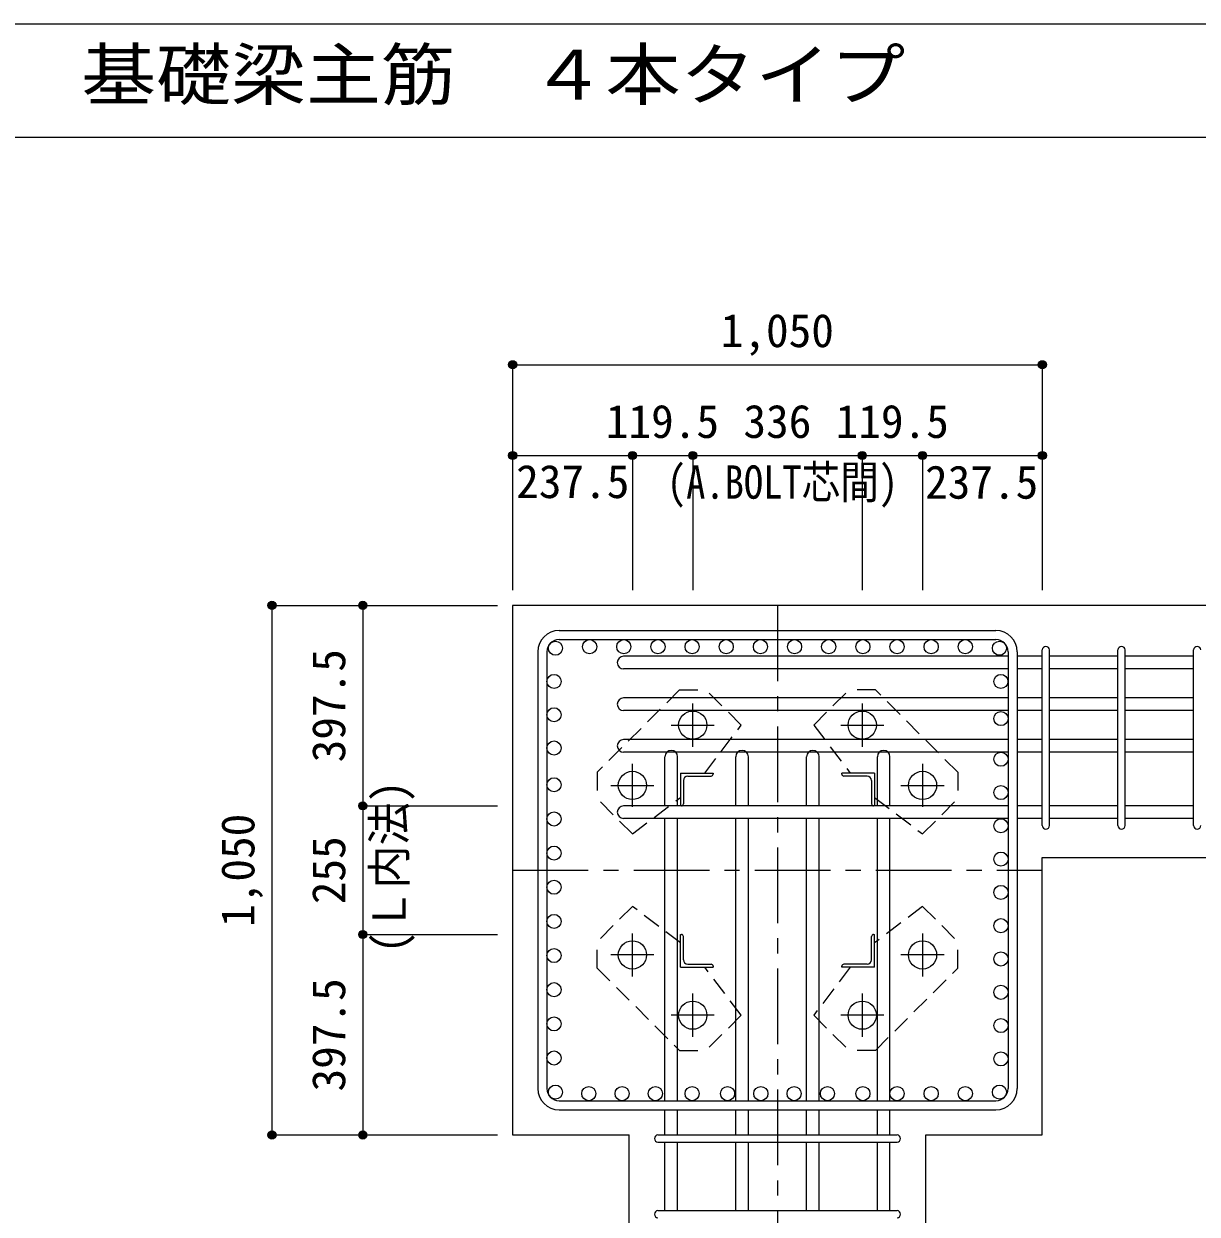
# Model space of a CAD drawing. Units: millimetres at full size, sheet at 1:30. Extents: x -5973 to 5954, y -4195 to 4201.
# Drawn here: x -942 to 1384, y 1841 to 4201 of the extents above; entities that cross this region are included whole.
import ezdxf
from ezdxf.enums import TextEntityAlignment as Align

# ---------------------------------------------------------------- set-up
doc = ezdxf.new("R2010")
doc.units = ezdxf.units.MM
doc.header["$LTSCALE"] = 30
doc.header["$PDMODE"] = 32
doc.header["$PDSIZE"] = 15
doc.linetypes.add('CHAIN1', pattern=[8, 5, -1, 1, -1])
doc.linetypes.add('DASHED1', pattern=[1.8, 1.2, -0.6])
for name, color, linetype in [('0-1', 2, 'Continuous'), ('0-2', 4, 'Continuous'), ('0-3', 3, 'Continuous'), ('0-4', 7, 'Continuous'), ('0-5', 7, 'Continuous'), ('0-6', 7, 'Continuous'), ('0-7', 4, 'Continuous'), ('0-9', 4, 'DASHED1'), ('0-D', 4, 'Continuous'), ('6-7_文字', 7, 'Continuous'), ('F-0_枠', 6, 'Continuous')]:
    doc.layers.add(name, color=color, linetype=linetype)
doc.styles.add('ＭＳ ゴシック', font='')
doc.styles.get('ＭＳ ゴシック').set_extended_font_data('MS Gothic')

msp = doc.modelspace()

# ---------------------------------------------------------------- linework, layer by layer
at = {"layer": '0-1'}
for p, q in [((1477.44, 3048.3), (27.44, 3048.3)), ((27.44, 3048.3), (27.44, 1998.3)), ((1077.44, 2548.3), (1477.44, 2548.3)), ((1077.44, 1998.3), (1077.44, 2548.3)), ((27.44, 1998.3), (258.44, 1998.3)), ((258.44, 1598.3), (258.44, 1998.3))]:
    msp.add_line(p, q, dxfattribs=at)
msp.add_lwpolyline([(846.44, 1598.3), (846.44, 1998.3), (1077.44, 1998.3)], dxfattribs=at)
at = {"layer": '0-2', "linetype": 'CHAIN1'}
for p, q in [((384.44, 2768.1), (384.44, 2853.6)), ((720.44, 2853.6), (720.44, 2768.1)), ((341.64, 2810.8), (427.14, 2810.8)), ((677.74, 2810.8), (763.24, 2810.8)), ((264.94, 2648.6), (264.94, 2734.1)), ((839.94, 2734.1), (839.94, 2648.6)), ((222.14, 2691.3), (307.64, 2691.3)), ((797.24, 2691.3), (882.74, 2691.3)), ((264.94, 2312.5), (264.94, 2398)), ((839.94, 2398), (839.94, 2312.5)), ((307.64, 2355.3), (222.14, 2355.3)), ((882.74, 2355.3), (797.24, 2355.3)), ((384.44, 2193), (384.44, 2278.5)), ((720.44, 2278.5), (720.44, 2193)), ((427.14, 2235.8), (341.64, 2235.8)), ((763.24, 2235.8), (677.74, 2235.8))]:
    msp.add_line(p, q, dxfattribs=at)
at = {"layer": '0-2'}
for p, q in [((359.93, 2715.8), (424.93, 2715.8)), ((359.93, 2715.8), (359.93, 2650.8)), ((424.93, 2715.8), (424.93, 2713.8)), ((744.93, 2715.8), (679.93, 2715.8)), ((679.93, 2713.8), (679.93, 2715.8)), ((744.93, 2715.8), (744.93, 2650.8)), ((365.93, 2701.3), (365.93, 2654.8)), ((374.43, 2709.8), (420.93, 2709.8)), ((730.43, 2709.8), (683.93, 2709.8)), ((738.93, 2701.3), (738.93, 2654.8)), ((361.93, 2650.8), (359.93, 2650.8)), ((744.93, 2650.8), (742.93, 2650.8)), ((359.94, 2395.8), (361.94, 2395.8)), ((359.94, 2330.8), (359.94, 2395.8)), ((365.94, 2345.3), (365.94, 2391.8)), ((738.94, 2345.3), (738.94, 2391.8)), ((742.94, 2395.8), (744.94, 2395.8)), ((744.94, 2330.8), (744.94, 2395.8)), ((374.44, 2336.8), (420.94, 2336.8)), ((730.44, 2336.8), (683.94, 2336.8)), ((359.94, 2330.8), (424.94, 2330.8)), ((424.94, 2332.8), (424.94, 2330.8)), ((679.94, 2330.8), (679.94, 2332.8)), ((744.94, 2330.8), (679.94, 2330.8))]:
    msp.add_line(p, q, dxfattribs=at)
at = {"layer": '0-2', "color": 3}
for centre in [(384.44, 2810.8), (720.44, 2810.8), (264.94, 2691.3), (839.94, 2691.3), (264.94, 2355.3), (839.94, 2355.3), (384.44, 2235.8), (720.44, 2235.8)]:
    msp.add_circle(centre, 28, dxfattribs=at)
at = {"layer": '0-2'}
for centre, radius, start, end in [((374.43, 2701.3), 8.5, 90, 180), ((420.93, 2713.8), 4, 270, 0), ((683.93, 2713.8), 4, 180, 270), ((730.43, 2701.3), 8.5, 0, 90), ((361.93, 2654.8), 4, 270, 0), ((742.93, 2654.8), 4, 180, 270), ((361.94, 2391.8), 4, 0, 90), ((742.94, 2391.8), 4, 90, 180), ((374.44, 2345.3), 8.5, 180, 270), ((420.94, 2332.8), 4, 0, 90), ((683.94, 2332.8), 4, 90, 180), ((730.44, 2345.3), 8.5, 270, 0)]:
    msp.add_arc(centre, radius, start, end, dxfattribs=at)
at = {"layer": '0-3'}
for centre in [(112.37, 2963.37), (180.07, 2966.3), (247.77, 2966.3), (315.48, 2966.3), (383.18, 2966.3), (450.88, 2966.3), (518.58, 2966.3), (586.29, 2966.3), (653.99, 2966.3), (721.69, 2966.3), (789.4, 2966.3), (857.1, 2966.3), (924.8, 2966.3), (992.51, 2963.37), (109.54, 2897.37), (995.33, 2897.37), (109.44, 2831.37), (995.44, 2823.8), (109.44, 2765.37), (995.44, 2743.23), (109.44, 2692.56), (995.44, 2677.23), (109.44, 2624.85), (995.44, 2611.23), (109.44, 2557.15), (995.44, 2545.23), (109.44, 2489.45), (995.44, 2479.23), (109.44, 2421.74), (995.44, 2413.23), (109.44, 2354.04), (995.44, 2347.23), (109.44, 2286.34), (995.44, 2281.23), (109.44, 2218.63), (995.44, 2215.23), (109.44, 2150.93), (995.44, 2149.23), (112.37, 2083.23), (112.37, 2083.23), (178.37, 2080.3), (244.37, 2080.3), (310.37, 2080.3), (383.18, 2080.3), (453.44, 2080.3), (519.44, 2080.3), (585.44, 2080.3), (651.44, 2080.3), (721.69, 2080.3), (789.4, 2080.3), (857.1, 2080.3), (924.8, 2080.3), (992.51, 2083.23), (992.51, 2083.23)]:
    msp.add_circle(centre, 14, dxfattribs=at)
at = {"layer": '0-4'}
for p, q in [((119.44, 2998.3), (985.44, 2998.3)), ((119.44, 2980.3), (985.44, 2980.3)), ((77.44, 2956.3), (77.44, 2090.3)), ((95.44, 2956.3), (95.44, 2090.3)), ((1009.44, 2956.3), (1009.44, 2090.3)), ((1027.44, 2956.3), (1027.44, 2090.3)), ((119.44, 2066.3), (985.44, 2066.3)), ((119.44, 2048.3), (985.44, 2048.3))]:
    msp.add_line(p, q, dxfattribs=at)
for centre, radius, start, end in [((119.44, 2956.3), 42, 90, 180), ((985.44, 2956.3), 42, 0, 90), ((119.44, 2956.3), 24, 90, 180), ((985.44, 2956.3), 24, 0, 90), ((119.44, 2090.3), 42, 180, 270), ((119.44, 2090.3), 24, 180, 270), ((985.44, 2090.3), 42, 270, 0), ((985.44, 2090.3), 24, 270, 0)]:
    msp.add_arc(centre, radius, start, end, dxfattribs=at)
at = {"layer": '0-5'}
for p, q in [((1009.44, 2947.37), (247.44, 2947.37)), ((1077.44, 2947.37), (1027.44, 2947.37)), ((1227.44, 2947.37), (1091.44, 2947.37)), ((1377.44, 2947.37), (1241.44, 2947.37)), ((1009.44, 2922.37), (247.44, 2922.37)), ((1077.44, 2922.37), (1027.44, 2922.37)), ((1227.44, 2922.37), (1091.44, 2922.37)), ((1377.44, 2922.37), (1241.44, 2922.37)), ((1009.44, 2864.8), (247.44, 2864.8)), ((1077.44, 2864.8), (1027.44, 2864.8)), ((1227.44, 2864.8), (1091.44, 2864.8)), ((1377.44, 2864.8), (1241.44, 2864.8)), ((1009.44, 2839.8), (247.44, 2839.8)), ((1077.44, 2839.8), (1027.44, 2839.8)), ((1227.44, 2839.8), (1091.44, 2839.8)), ((1377.44, 2839.8), (1241.44, 2839.8)), ((1009.44, 2782.23), (247.44, 2782.23)), ((1077.44, 2782.23), (1027.44, 2782.23)), ((1227.44, 2782.23), (1091.44, 2782.23)), ((1377.44, 2782.23), (1241.44, 2782.23)), ((1009.44, 2757.23), (247.44, 2757.23)), ((329.44, 2650.8), (329.44, 2748.3)), ((354.44, 2650.8), (354.44, 2748.3)), ((469.77, 2650.8), (469.77, 2748.3)), ((494.77, 2650.8), (494.77, 2748.3)), ((610.1, 2650.8), (610.1, 2748.3)), ((635.1, 2650.8), (635.1, 2748.3)), ((750.44, 2650.8), (750.44, 2748.3)), ((775.44, 2650.8), (775.44, 2748.3)), ((1077.44, 2757.23), (1027.44, 2757.23)), ((1227.44, 2757.23), (1091.44, 2757.23)), ((1377.44, 2757.23), (1241.44, 2757.23)), ((1009.44, 2650.8), (247.44, 2650.8)), ((1077.44, 2650.8), (1027.44, 2650.8)), ((1227.44, 2650.8), (1091.44, 2650.8)), ((1377.44, 2650.8), (1241.44, 2650.8)), ((1009.44, 2625.8), (247.44, 2625.8)), ((329.44, 2066.3), (329.44, 2625.8)), ((354.44, 2066.3), (354.44, 2625.8)), ((469.77, 2066.3), (469.77, 2625.8)), ((494.77, 2066.3), (494.77, 2625.8)), ((610.1, 2066.3), (610.1, 2625.8)), ((635.1, 2066.3), (635.1, 2625.8)), ((750.44, 2066.3), (750.44, 2625.8)), ((775.44, 2066.3), (775.44, 2625.8)), ((1077.44, 2625.8), (1027.44, 2625.8)), ((1227.44, 2625.8), (1091.44, 2625.8)), ((1377.44, 2625.8), (1241.44, 2625.8)), ((329.44, 1998.3), (329.44, 2048.3)), ((354.44, 1998.3), (354.44, 2048.3)), ((469.77, 1998.3), (469.77, 2048.3)), ((494.77, 1998.3), (494.77, 2048.3)), ((610.1, 1998.3), (610.1, 2048.3)), ((635.1, 1998.3), (635.1, 2048.3)), ((750.44, 1998.3), (750.44, 2048.3)), ((775.44, 1998.3), (775.44, 2048.3)), ((329.44, 1848.3), (329.44, 1984.3)), ((354.44, 1848.3), (354.44, 1984.3)), ((469.77, 1848.3), (469.77, 1984.3)), ((494.77, 1848.3), (494.77, 1984.3)), ((610.1, 1848.3), (610.1, 1984.3)), ((635.1, 1848.3), (635.1, 1984.3)), ((750.44, 1848.3), (750.44, 1984.3)), ((775.44, 1848.3), (775.44, 1984.3))]:
    msp.add_line(p, q, dxfattribs=at)
for centre, start, end in [((247.44, 2934.87), 90, 270), ((247.44, 2852.3), 90, 270), ((247.44, 2769.73), 90, 270), ((341.94, 2748.3), 0, 180), ((482.27, 2748.3), 0, 180), ((622.6, 2748.3), 0, 180), ((762.94, 2748.3), 0, 180), ((247.44, 2638.3), 90, 270)]:
    msp.add_arc(centre, 12.5, start, end, dxfattribs=at)
at = {"layer": '0-6'}
for p, q in [((1077.44, 2611.8), (1077.44, 2959.87)), ((1091.44, 2611.8), (1091.44, 2959.87)), ((1227.44, 2611.8), (1227.44, 2959.87)), ((1241.44, 2611.8), (1241.44, 2959.87)), ((1377.44, 2611.8), (1377.44, 2959.87)), ((315.44, 1998.3), (789.44, 1998.3)), ((315.44, 1984.3), (789.44, 1984.3)), ((315.44, 1848.3), (789.44, 1848.3))]:
    msp.add_line(p, q, dxfattribs=at)
for centre, start, end in [((1084.44, 2959.87), 0, 180), ((1084.44, 2959.87), 0, 180), ((1084.44, 2959.87), 0, 180), ((1084.44, 2959.87), 0, 180), ((1234.44, 2959.87), 0, 180), ((1384.44, 2959.87), 0, 180), ((1084.44, 2611.8), 180, 0), ((1084.44, 2611.8), 180, 0), ((1084.44, 2611.8), 180, 0), ((1084.44, 2611.8), 180, 0), ((1234.44, 2611.8), 180, 0), ((1384.44, 2611.8), 180, 0), ((315.44, 1991.3), 90, 270), ((315.44, 1991.3), 90, 270), ((315.44, 1991.3), 90, 270), ((315.44, 1991.3), 90, 270), ((789.44, 1991.3), 270, 90), ((789.44, 1991.3), 270, 90), ((789.44, 1991.3), 270, 90), ((789.44, 1991.3), 270, 90), ((315.44, 1841.3), 90, 270), ((789.44, 1841.3), 270, 90)]:
    msp.add_arc(centre, 7, start, end, dxfattribs=at)
at = {"layer": '0-9'}
for p, q in [((358.31, 2880.77), (194.97, 2717.43)), ((358.31, 2880.77), (410.63, 2880.77)), ((480.62, 2810.78), (410.63, 2880.77)), ((624.25, 2810.78), (694.24, 2880.77)), ((746.57, 2880.77), (694.24, 2880.77)), ((909.91, 2717.43), (746.57, 2880.77)), ((408.24, 2715.8), (480.62, 2810.78)), ((624.25, 2810.78), (696.63, 2715.8)), ((194.97, 2717.43), (194.97, 2665.1)), ((909.91, 2717.43), (909.91, 2665.1)), ((264.96, 2595.11), (359.94, 2667.5)), ((744.93, 2667.5), (839.92, 2595.11)), ((264.96, 2595.11), (194.97, 2665.1)), ((839.92, 2595.11), (909.91, 2665.1)), ((264.96, 2451.48), (194.97, 2381.5)), ((359.94, 2379.1), (264.96, 2451.48)), ((839.92, 2451.49), (744.94, 2379.1)), ((839.92, 2451.49), (909.91, 2381.5)), ((194.97, 2329.17), (194.97, 2381.5)), ((909.91, 2329.17), (909.91, 2381.5)), ((194.97, 2329.17), (358.31, 2165.83)), ((480.62, 2235.82), (408.24, 2330.8)), ((696.64, 2330.8), (624.25, 2235.82)), ((746.57, 2165.83), (909.91, 2329.17)), ((480.62, 2235.82), (410.63, 2165.83)), ((624.25, 2235.82), (694.24, 2165.83)), ((358.31, 2165.83), (410.63, 2165.83)), ((746.57, 2165.83), (694.24, 2165.83))]:
    msp.add_line(p, q, dxfattribs=at)
at = {"layer": '0-D'}
for p, q in [((27.44, 3525.34), (27.44, 3345.34)), ((27.44, 3525.34), (1077.44, 3525.34)), ((27.44, 3525.34), (27.44, 3345.34)), ((1077.44, 3525.34), (1077.44, 3345.34)), ((27.44, 3345.34), (27.44, 3078.3)), ((27.44, 3345.34), (264.94, 3345.34)), ((27.44, 3345.34), (27.44, 3078.3)), ((264.94, 3345.34), (264.94, 3078.3)), ((264.94, 3345.34), (384.44, 3345.34)), ((384.44, 3345.34), (384.44, 3078.3)), ((384.44, 3345.34), (720.44, 3345.34)), ((720.44, 3345.34), (720.44, 3078.3)), ((720.44, 3345.34), (839.94, 3345.34)), ((839.94, 3345.34), (839.94, 3078.3)), ((839.94, 3345.34), (1077.44, 3345.34)), ((1077.44, 3345.34), (1077.44, 3078.3)), ((-449.6, 3048.3), (-269.6, 3048.3)), ((-449.6, 3048.3), (-449.6, 1998.3)), ((-449.6, 3048.3), (-269.6, 3048.3)), ((-269.6, 3048.3), (-2.56, 3048.3)), ((-269.6, 3048.3), (-269.6, 2650.8)), ((-269.6, 3048.3), (-2.56, 3048.3)), ((-269.6, 2650.8), (-2.56, 2650.8)), ((-269.6, 2650.8), (-269.6, 2395.8)), ((-269.6, 2395.8), (-2.56, 2395.8)), ((-269.6, 2395.8), (-269.6, 1998.3)), ((-449.6, 1998.3), (-269.6, 1998.3)), ((-269.6, 1998.3), (-2.56, 1998.3))]:
    msp.add_line(p, q, dxfattribs=at)
at = {"layer": '0-D', "linetype": 'CHAIN1'}
for p, q in [((552.44, 3048.3), (552.44, 1598.3)), ((27.44, 2523.3), (1077.44, 2523.3))]:
    msp.add_line(p, q, dxfattribs=at)
at = {"layer": '0-D'}
for centre, radius in [((27.44, 3525.34), 8), ((27.44, 3525.34), 7.2), ((27.44, 3525.34), 6.4), ((27.44, 3525.34), 5.6), ((27.44, 3525.34), 4.8), ((27.44, 3525.34), 4), ((27.44, 3525.34), 3.2), ((27.44, 3525.34), 2.4), ((27.44, 3525.34), 1.6), ((27.44, 3525.34), 0.8), ((1077.44, 3525.34), 8), ((1077.44, 3525.34), 7.2), ((1077.44, 3525.34), 6.4), ((1077.44, 3525.34), 5.6), ((1077.44, 3525.34), 4.8), ((1077.44, 3525.34), 4), ((1077.44, 3525.34), 3.2), ((1077.44, 3525.34), 2.4), ((1077.44, 3525.34), 1.6), ((1077.44, 3525.34), 0.8), ((27.44, 3345.34), 8), ((27.44, 3345.34), 7.2), ((27.44, 3345.34), 6.4), ((264.94, 3345.34), 8), ((264.94, 3345.34), 7.2), ((264.94, 3345.34), 6.4), ((384.44, 3345.34), 8), ((384.44, 3345.34), 7.2), ((384.44, 3345.34), 6.4), ((720.44, 3345.34), 8), ((720.44, 3345.34), 7.2), ((720.44, 3345.34), 6.4), ((839.94, 3345.34), 8), ((839.94, 3345.34), 7.2), ((839.94, 3345.34), 6.4), ((1077.44, 3345.34), 8), ((1077.44, 3345.34), 7.2), ((1077.44, 3345.34), 6.4), ((27.44, 3345.34), 5.6), ((27.44, 3345.34), 4.8), ((27.44, 3345.34), 4), ((27.44, 3345.34), 3.2), ((27.44, 3345.34), 2.4), ((27.44, 3345.34), 1.6), ((27.44, 3345.34), 0.8), ((264.94, 3345.34), 5.6), ((264.94, 3345.34), 4.8), ((264.94, 3345.34), 4), ((264.94, 3345.34), 3.2), ((264.94, 3345.34), 2.4), ((264.94, 3345.34), 1.6), ((264.94, 3345.34), 0.8), ((384.44, 3345.34), 5.6), ((384.44, 3345.34), 4.8), ((384.44, 3345.34), 4), ((384.44, 3345.34), 3.2), ((384.44, 3345.34), 2.4), ((384.44, 3345.34), 1.6), ((384.44, 3345.34), 0.8), ((720.44, 3345.34), 5.6), ((720.44, 3345.34), 4.8), ((720.44, 3345.34), 4), ((720.44, 3345.34), 3.2), ((720.44, 3345.34), 2.4), ((720.44, 3345.34), 1.6), ((720.44, 3345.34), 0.8), ((839.94, 3345.34), 5.6), ((839.94, 3345.34), 4.8), ((839.94, 3345.34), 4), ((839.94, 3345.34), 3.2), ((839.94, 3345.34), 2.4), ((839.94, 3345.34), 1.6), ((839.94, 3345.34), 0.8), ((1077.44, 3345.34), 5.6), ((1077.44, 3345.34), 4.8), ((1077.44, 3345.34), 4), ((1077.44, 3345.34), 3.2), ((1077.44, 3345.34), 2.4), ((1077.44, 3345.34), 1.6), ((1077.44, 3345.34), 0.8), ((-449.6, 3048.3), 8), ((-449.6, 3048.3), 7.2), ((-449.6, 3048.3), 6.4), ((-449.6, 3048.3), 5.6), ((-449.6, 3048.3), 4.8), ((-449.6, 3048.3), 4), ((-449.6, 3048.3), 3.2), ((-449.6, 3048.3), 2.4), ((-449.6, 3048.3), 1.6), ((-449.6, 3048.3), 0.8), ((-269.6, 3048.3), 8), ((-269.6, 3048.3), 7.2), ((-269.6, 3048.3), 6.4), ((-269.6, 3048.3), 5.6), ((-269.6, 3048.3), 4.8), ((-269.6, 3048.3), 4), ((-269.6, 3048.3), 3.2), ((-269.6, 3048.3), 2.4), ((-269.6, 3048.3), 1.6), ((-269.6, 3048.3), 0.8), ((-269.6, 2650.8), 8), ((-269.6, 2650.8), 7.2), ((-269.6, 2650.8), 6.4), ((-269.6, 2650.8), 5.6), ((-269.6, 2650.8), 4.8), ((-269.6, 2650.8), 4), ((-269.6, 2650.8), 3.2), ((-269.6, 2650.8), 2.4), ((-269.6, 2650.8), 1.6), ((-269.6, 2650.8), 0.8), ((-269.6, 2395.8), 8), ((-269.6, 2395.8), 7.2), ((-269.6, 2395.8), 6.4), ((-269.6, 2395.8), 5.6), ((-269.6, 2395.8), 4.8), ((-269.6, 2395.8), 4), ((-269.6, 2395.8), 3.2), ((-269.6, 2395.8), 2.4), ((-269.6, 2395.8), 1.6), ((-269.6, 2395.8), 0.8), ((-449.6, 1998.3), 8), ((-269.6, 1998.3), 8), ((-449.6, 1998.3), 7.2), ((-449.6, 1998.3), 6.4), ((-449.6, 1998.3), 5.6), ((-449.6, 1998.3), 4.8), ((-449.6, 1998.3), 4), ((-449.6, 1998.3), 3.2), ((-449.6, 1998.3), 2.4), ((-449.6, 1998.3), 1.6), ((-449.6, 1998.3), 0.8), ((-269.6, 1998.3), 7.2), ((-269.6, 1998.3), 6.4), ((-269.6, 1998.3), 5.6), ((-269.6, 1998.3), 4.8), ((-269.6, 1998.3), 4), ((-269.6, 1998.3), 3.2), ((-269.6, 1998.3), 2.4), ((-269.6, 1998.3), 1.6), ((-269.6, 1998.3), 0.8)]:
    msp.add_circle(centre, radius, dxfattribs=at)
at = {"layer": '0-D', "color": 7}
for p in [(27.44, 3525.34), (1077.44, 3525.34), (27.44, 3345.34), (264.94, 3345.34), (384.44, 3345.34), (720.44, 3345.34), (839.94, 3345.34), (1077.44, 3345.34), (-449.6, 3048.3), (-269.6, 3048.3), (-269.6, 2650.8), (-269.6, 2395.8), (-449.6, 1998.3), (-269.6, 1998.3)]:
    msp.add_point(p, dxfattribs=at)
at = {"layer": 'F-0_枠'}
msp.add_line((-5972.88, 4201.15), (5954.1, 4201.15), dxfattribs=at)
at = {"layer": 'F-0_枠', "color": 2}
msp.add_line((-5972.88, 3976.15), (3723.6, 3976.15), dxfattribs=at)

# ---------------------------------------------------------------- texts
at = {"layer": '0-7', "style": 'ＭＳ ゴシック', "width": 0.85}
msp.add_text('(A.BOLT芯間)', height=65.98, dxfattribs=at).set_placement((333.23, 3239.92), align=Align.BOTTOM_LEFT)
at = {"layer": '0-7', "style": 'ＭＳ ゴシック', "width": 0.95}
msp.add_text('(Ｌ内法)', height=65.98, rotation=90, dxfattribs=at).set_placement((-164.55, 2358.7), align=Align.BOTTOM_LEFT)
at = {"layer": '0-D', "style": 'ＭＳ ゴシック'}
for s, p in [('1,050', (439.94, 3540.34)), ('119.5', (212.19, 3360.34)), ('336', (484.94, 3360.34)), ('119.5', (667.69, 3360.34)), ('237.5', (34.46, 3241.12)), ('237.5', (844.97, 3239.92))]:
    msp.add_text(s, height=65.98, dxfattribs=at).set_placement(p, align=Align.BOTTOM_LEFT)
for s, p in [('397.5', (-284.6, 2737.05)), ('1,050', (-464.6, 2410.8)), ('255', (-284.6, 2455.8)), ('397.5', (-284.6, 2084.55))]:
    msp.add_text(s, height=65.98, rotation=90, dxfattribs=at).set_placement(p, align=Align.BOTTOM_LEFT)
at = {"layer": '6-7_文字', "color": 2, "style": 'ＭＳ ゴシック', "width": 1.1}
msp.add_text('\u3000\u3000基礎梁主筋\u3000４本タイプ', height=98.97, dxfattribs=at).set_placement((-1124.64, 4021.15), align=Align.BOTTOM_LEFT)

doc.saveas('drawing.dxf')
